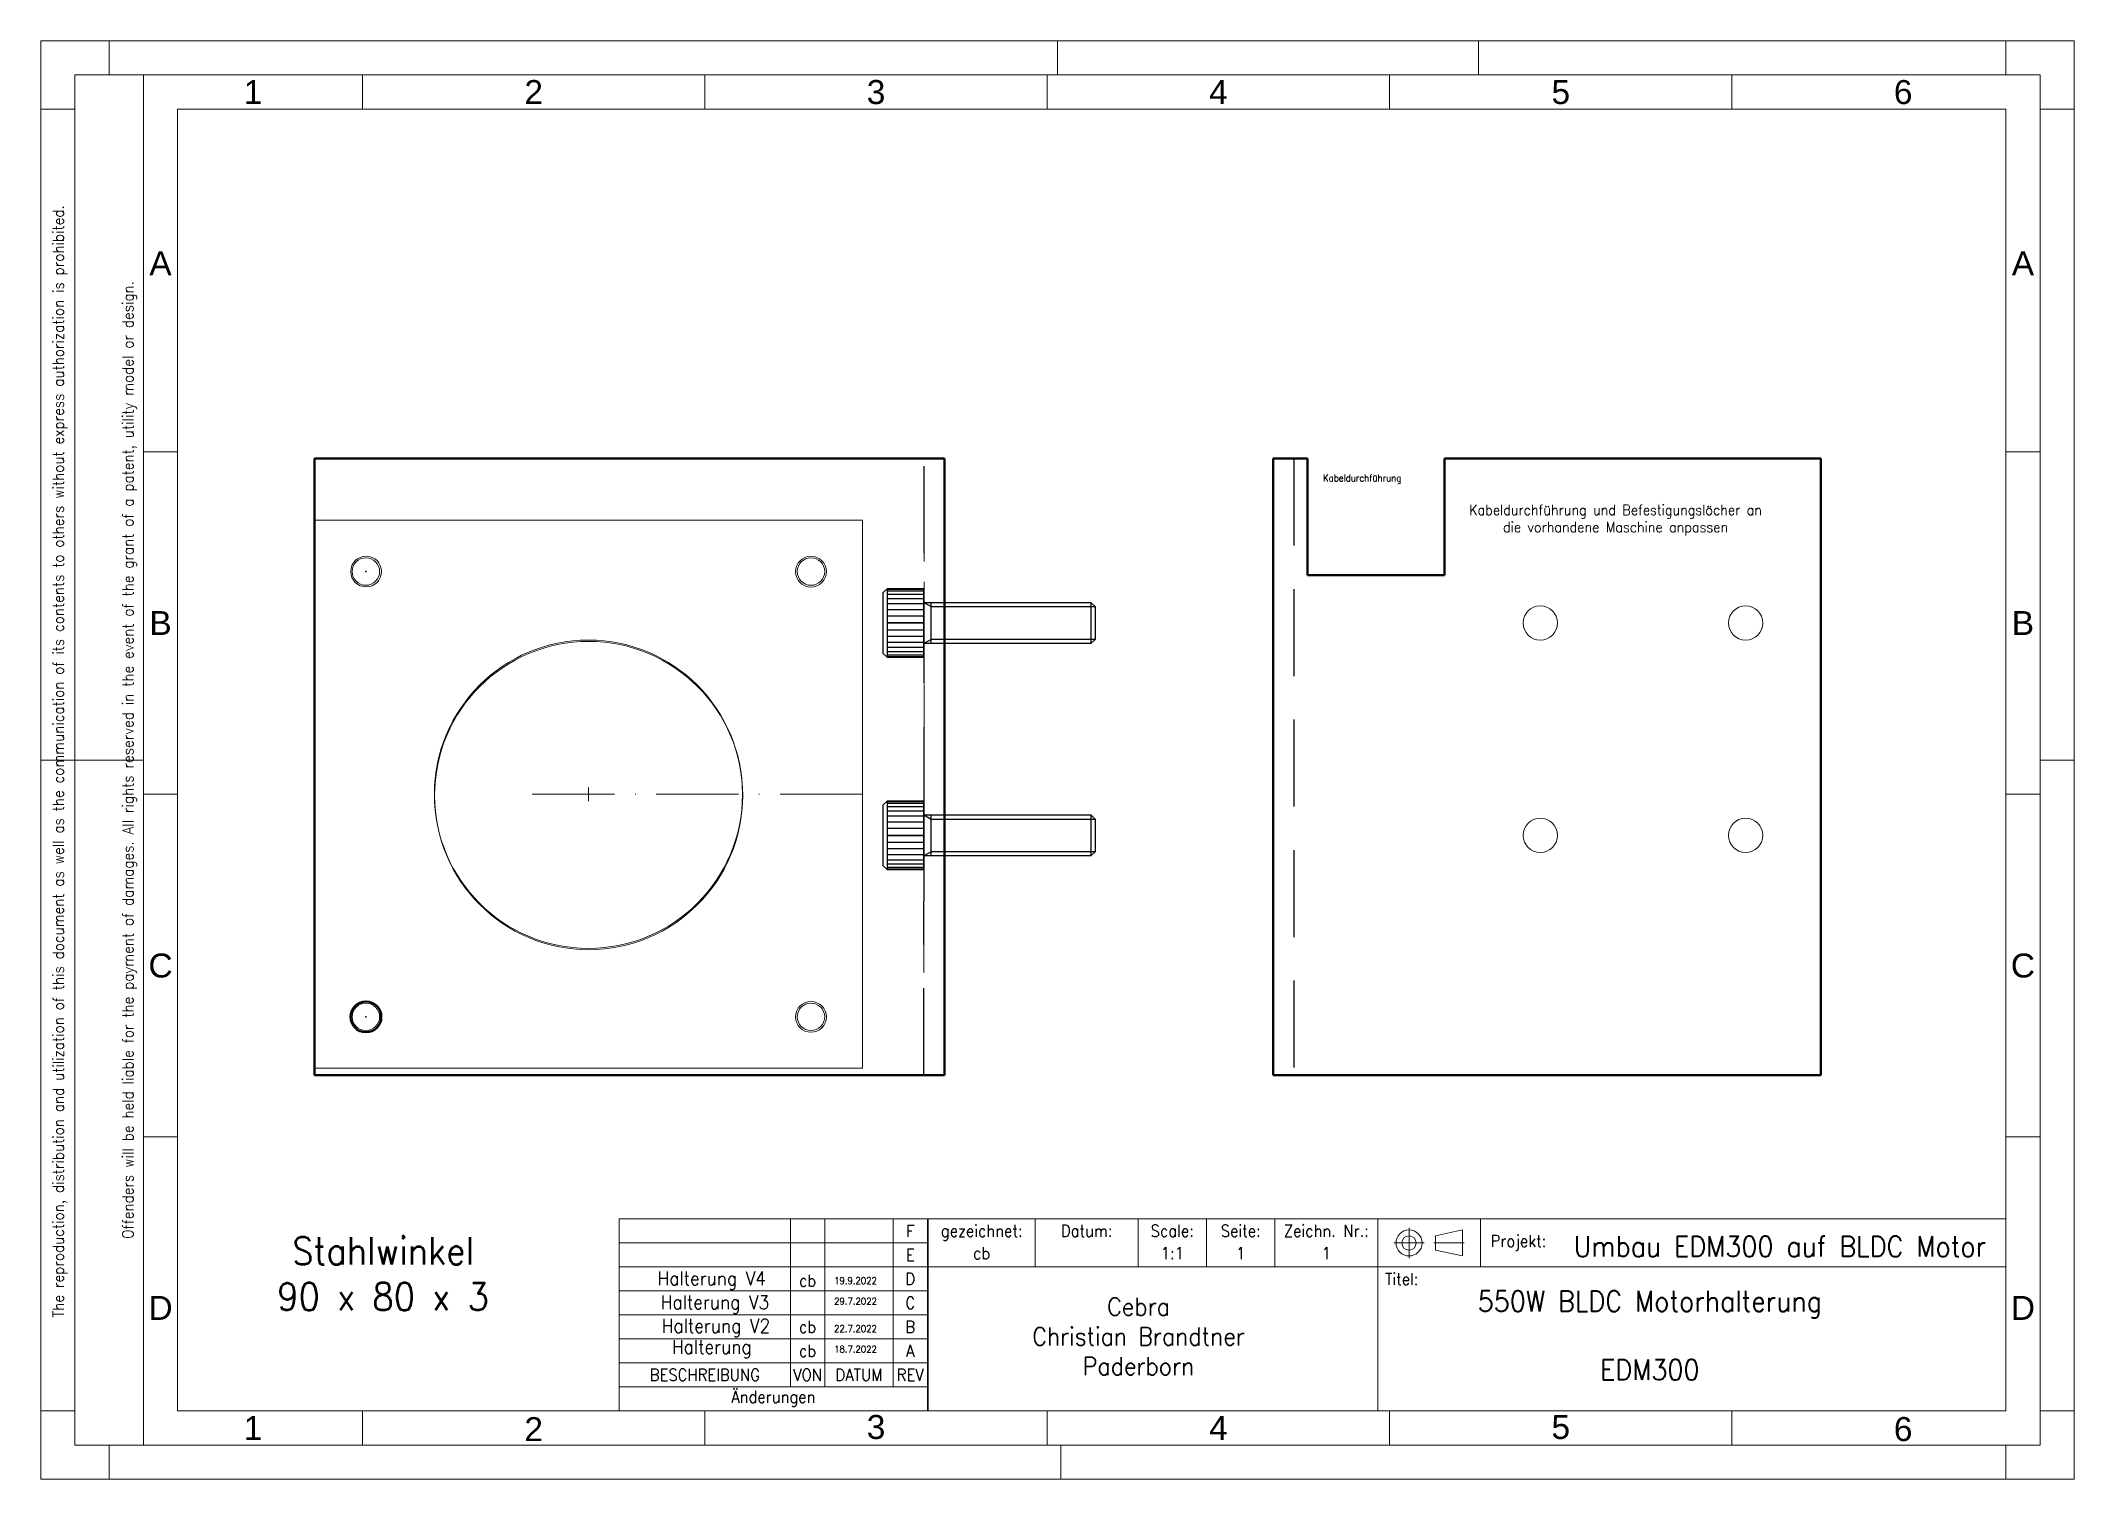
# Model space of a CAD drawing. Header units: millimetres. Extents: x 0 to 297, y -210 to 0.
import ezdxf
from ezdxf.enums import TextEntityAlignment as Align

# ---------------------------------------------------------------- set-up
doc = ezdxf.new("R2010")
doc.units = ezdxf.units.MM
for name, pattern in [('ACAD_ISO02W100', [15, 12, -3]), ('ACAD_ISO10W100', [18, 12, -3, 0, -3]), ('DASHDOT2', [12.7, 6.35, -3.175, 0, -3.175]), ('DASHED', [19.05, 12.7, -6.35])]:
    doc.linetypes.add(name, pattern=pattern)
doc.layers.get('0').update_dxf_attribs({"lineweight": 50, "true_color": 0xffffff})
for name, color, linetype, lineweight, true_color in [('0 ... Verdeckt', 178, 'DASHED', 25, 0x000000), ('9.1 Drawing sheet', 178, 'Continuous', 9, 0x000000), ('Bohrung', 178, 'Continuous', 13, 0x000000), ('Center', 1, 'ACAD_ISO10W100', 5, 0xff0000), ('Hidden', 5, 'ACAD_ISO02W100', 5, 0x0000ff), ('Info', 178, 'Continuous', 13, 0x000000), ('Motor', 30, 'Continuous', 13, 0xff7f00), ('Zeichnungsrahmen', 3, 'Continuous', 5, 0x00ff00)]:
    doc.layers.add(name, color=color, linetype=linetype, lineweight=lineweight, true_color=true_color)
doc.layers.add('NULL', color=4, linetype='Continuous', true_color=0x00ffff)
doc.styles.add('textstyle100', font='Standard')
doc.styles.add('textstyle101', font='Standard')
doc.styles.add('textstyle103', font='Standard')
doc.styles.add('textstyle104', font='Standard')
doc.styles.add('textstyle105', font='Standard')
doc.styles.add('textstyle106', font='Standard')
doc.styles.add('textstyle107', font='Standard')
doc.styles.add('textstyle108', font='Standard')
doc.styles.add('textstyle109', font='Standard')
doc.styles.add('textstyle11', font='Standard')
doc.styles.add('textstyle110', font='Standard')
doc.styles.add('textstyle111', font='Standard')
doc.styles.add('textstyle112', font='Standard')
doc.styles.add('textstyle113', font='Standard')
doc.styles.add('textstyle114', font='Standard')
doc.styles.add('textstyle115', font='Standard')
doc.styles.add('textstyle12', font='Standard')
doc.styles.add('textstyle13', font='Standard')
doc.styles.add('textstyle14', font='Standard')
doc.styles.add('textstyle15', font='Standard')
doc.styles.add('textstyle16', font='Standard')
doc.styles.add('textstyle17', font='Standard')
doc.styles.add('textstyle18', font='Standard')
doc.styles.add('textstyle19', font='Standard')
doc.styles.add('textstyle20', font='Standard')
doc.styles.add('textstyle21', font='Standard')
doc.styles.add('textstyle22', font='Standard')
doc.styles.add('textstyle23', font='Standard')
doc.styles.add('textstyle24', font='Standard')
doc.styles.add('textstyle25', font='')
doc.styles.add('textstyle26', font='')
doc.styles.add('textstyle27', font='')
doc.styles.add('textstyle28', font='')
doc.styles.add('textstyle29', font='')
doc.styles.add('textstyle30', font='')
doc.styles.add('textstyle31', font='')
doc.styles.add('textstyle32', font='')
doc.styles.add('textstyle33', font='')
doc.styles.add('textstyle34', font='')
doc.styles.add('textstyle35', font='')
doc.styles.add('textstyle36', font='')
doc.styles.add('textstyle37', font='')
doc.styles.add('textstyle38', font='')
doc.styles.add('textstyle39', font='')
doc.styles.add('textstyle40', font='')
doc.styles.add('textstyle41', font='')
doc.styles.add('textstyle42', font='')
doc.styles.add('textstyle43', font='')
doc.styles.add('textstyle44', font='')
doc.styles.add('textstyle45', font='standard')
doc.styles.add('textstyle46', font='standard')
doc.styles.add('textstyle47', font='Standard')
doc.styles.add('textstyle48', font='Standard')
doc.styles.add('textstyle49', font='Standard')
doc.styles.add('textstyle50', font='Standard')
doc.styles.add('textstyle51', font='Standard')
doc.styles.add('textstyle52', font='Standard')
doc.styles.add('textstyle53', font='Standard')
doc.styles.add('textstyle54', font='Standard')
doc.styles.add('textstyle55', font='Standard')
doc.styles.add('textstyle56', font='Standard')
doc.styles.add('textstyle57', font='Standard')
doc.styles.add('textstyle58', font='Standard')
doc.styles.add('textstyle59', font='Standard')
doc.styles.add('textstyle60', font='Standard')
doc.styles.add('textstyle61', font='Standard')
doc.styles.add('textstyle62', font='Standard')
doc.styles.add('textstyle63', font='Standard')
doc.styles.add('textstyle64', font='Standard')
doc.styles.add('textstyle65', font='Standard')
doc.styles.add('textstyle66', font='Standard')
doc.styles.add('textstyle67', font='Standard')
doc.styles.add('textstyle68', font='Standard')
doc.styles.add('textstyle69', font='Standard')
doc.styles.add('textstyle70', font='Standard')
doc.styles.add('textstyle71', font='Standard')
doc.styles.add('textstyle72', font='Standard')
doc.styles.add('textstyle73', font='Standard')
doc.styles.add('textstyle74', font='Standard')
doc.styles.add('textstyle75', font='Standard')
doc.styles.add('textstyle76', font='Standard')
doc.styles.add('textstyle77', font='Standard')
doc.styles.add('textstyle78', font='Standard')
doc.styles.add('textstyle80', font='Standard')
doc.styles.add('textstyle83', font='Standard')
doc.styles.add('textstyle97', font='Standard')
doc.styles.get('textstyle25').set_extended_font_data('Arial')
doc.styles.get('textstyle26').set_extended_font_data('Arial')
doc.styles.get('textstyle27').set_extended_font_data('Arial')
doc.styles.get('textstyle28').set_extended_font_data('Arial')
doc.styles.get('textstyle29').set_extended_font_data('Arial')
doc.styles.get('textstyle30').set_extended_font_data('Arial')
doc.styles.get('textstyle31').set_extended_font_data('Arial')
doc.styles.get('textstyle32').set_extended_font_data('Arial')
doc.styles.get('textstyle33').set_extended_font_data('Arial')
doc.styles.get('textstyle34').set_extended_font_data('Arial')
doc.styles.get('textstyle35').set_extended_font_data('Arial')
doc.styles.get('textstyle36').set_extended_font_data('Arial')
doc.styles.get('textstyle37').set_extended_font_data('Arial')
doc.styles.get('textstyle38').set_extended_font_data('Arial')
doc.styles.get('textstyle39').set_extended_font_data('Arial')
doc.styles.get('textstyle40').set_extended_font_data('Arial')
doc.styles.get('textstyle41').set_extended_font_data('Arial')
doc.styles.get('textstyle42').set_extended_font_data('Arial')
doc.styles.get('textstyle43').set_extended_font_data('Arial')
doc.styles.get('textstyle44').set_extended_font_data('Arial')

# ---------------------------------------------------------------- blocks, each defined once
blk = doc.blocks.new('DIN-A4-Zeichnungsrahmen')
at = {"layer": 'Zeichnungsrahmen'}
for p, q in [((0, 210), (297, 210)), ((0, 0), (0, 210)), ((148.5, 205), (148.5, 210)), ((210, 205), (210, 210)), ((297, 210), (297, 0)), ((10, 205), (292, 205)), ((15, 5), (15, 205)), ((47, 200), (47, 205)), ((97, 200), (97, 205)), ((147, 200), (147, 205)), ((197, 200), (197, 205)), ((247, 200), (247, 205)), ((292, 10), (292, 205)), ((5, 200), (5, 10)), ((15.02, 150), (20, 150)), ((291.98, 150), (287, 150)), ((0, 105), (15, 105)), ((292, 105), (297, 105)), ((15.02, 100), (20, 100)), ((291.98, 100), (287, 100)), ((15.02, 50), (20, 50)), ((291.98, 50), (287, 50)), ((47, 10), (47, 5)), ((97, 10), (97, 5)), ((147, 10), (147, 5)), ((197, 10), (197, 5)), ((247, 10), (247, 5)), ((15, 5), (10, 5)), ((15, 5), (292, 5)), ((149, 5), (149, 0)), ((297, 0), (0, 0))]:
    blk.add_line(p, q, dxfattribs=at)
at = {"layer": 'Zeichnungsrahmen', "color": 7, "true_color": 0xffffff}
for p, q in [((297, 205), (297, 190)), ((20, 10), (20, 200)), ((20, 200), (287, 200)), ((287, 200), (287, 10)), ((287, 10), (20, 10))]:
    blk.add_line(p, q, dxfattribs=at)
at = {"layer": 'Zeichnungsrahmen'}
for points in [[(0, 200), (5, 200), (5, 205), (10, 205), (10, 210)], [(297, 200), (292, 200), (292, 205), (287, 205), (287, 210)], [(0, 10), (5, 10), (5, 5), (10, 5), (10, 0)], [(297, 10), (292, 10), (292, 5), (287, 5), (287, 0)]]:
    blk.add_lwpolyline(points, dxfattribs=at)
for s, style, p in [('1', 'textstyle27', (31, 202.5)), ('2', 'textstyle28', (72, 202.5)), ('3', 'textstyle29', (122, 202.5)), ('4', 'textstyle30', (172, 202.5)), ('5', 'textstyle26', (222, 202.5)), ('6', 'textstyle25', (272, 202.5)), ('A', 'textstyle31', (17.5, 177.5)), ('A', 'textstyle35', (289.5, 177.5)), ('B', 'textstyle32', (17.51, 125)), ('B', 'textstyle36', (289.49, 125)), ('C', 'textstyle33', (17.51, 75)), ('C', 'textstyle37', (289.49, 75)), ('D', 'textstyle34', (17.51, 25.02)), ('D', 'textstyle38', (289.49, 25.02)), ('1', 'textstyle41', (31, 7.5)), ('2', 'textstyle42', (72, 7.32)), ('3', 'textstyle43', (122, 7.64)), ('4', 'textstyle44', (172, 7.5)), ('5', 'textstyle40', (222, 7.64)), ('6', 'textstyle39', (272, 7.34))]:
    blk.add_text(s, height=3.5, dxfattribs=dict(at, style=style)).set_placement(p, align=Align.MIDDLE_CENTER)
at = {"layer": 'Zeichnungsrahmen', "char_height": 1.6, "width": 490.6779, "attachment_point": 5, "rotation": 90}
for s, insert, style in [('The reproduction, distribution and utilization of this document as well as the communication of its contents to others without express authorization is prohibited. ', (2.85, 104.79), 'textstyle45'), ('Offenders will be held liable for the payment of damages. All rights reserved in the event of the grant of a patent, utility model or design.', (13, 105), 'textstyle46')]:
    blk.add_mtext(s, dxfattribs=dict(at, insert=insert, style=style))
blk = doc.blocks.new('Logo')
at = {"layer": '9.1 Drawing sheet', "linetype": 'Continuous', "lineweight": 9, "insert": (-112.68, 10.5), "char_height": 2.6073, "width": 144.8522, "attachment_point": 2, "style": 'textstyle76'}
blk.add_mtext('Cebra\\PChristian Brandtner\\PPaderborn', dxfattribs=at)
blk = doc.blocks.new('Title block')
at = {"layer": '9.1 Drawing sheet'}
for p, q in [((-157.41, 28), (0, 28)), ((-157.41, 28), (-157.41, 0)), ((-141.74, 21), (-141.74, 28)), ((-126.74, 21), (-126.74, 28)), ((-116.74, 21), (-116.74, 28)), ((-106.74, 21), (-106.74, 28)), ((-91.74, 21), (-91.74, 28)), ((-76.74, 21), (-76.74, 28)), ((0, 0), (0, 28)), ((-157.41, 21), (0, 21)), ((-91.74, 0), (-91.74, 21)), ((-157.41, 0), (0, 0))]:
    blk.add_line(p, q, dxfattribs=at)
at = {"layer": '9.1 Drawing sheet', "color": 9, "linetype": 'DASHDOT2', "lineweight": 5, "true_color": 0xc0c0c0}
for p, q in [((-89.39, 24.5), (-84.94, 24.5)), ((-87.16, 22.28), (-87.16, 26.72)), ((-83.54, 24.5), (-79.09, 24.5))]:
    blk.add_line(p, q, dxfattribs=at)
at = {"layer": '9.1 Drawing sheet', "color": 9, "linetype": 'Continuous', "lineweight": 9, "true_color": 0xc0c0c0}
for p, q in [((-79.35, 26.4), (-83.28, 25.55)), ((-83.28, 25.55), (-83.28, 23.45)), ((-79.35, 26.4), (-79.35, 22.6)), ((-83.28, 23.45), (-79.35, 22.6))]:
    blk.add_line(p, q, dxfattribs=at)
for radius in [1.9, 1.05]:
    blk.add_circle((-87.16, 24.5), radius, dxfattribs=at)
at = {"layer": '9.1 Drawing sheet', "linetype": 'Continuous', "lineweight": 25}
blk.add_blockref('Logo', (-13.98, 6.01), dxfattribs=at)
at = {"layer": '9.1 Drawing sheet', "linetype": 'Continuous', "lineweight": 9, "width": 96.5681}
for s, insert, char_height, attachment_point, style in [('gezeichnet:', (-149.57, 27.15), 1.7382, 2, 'textstyle12'), ('Datum:', (-134.24, 27.15), 1.738, 2, 'textstyle13'), ('Scale:', (-121.74, 27.15), 1.738, 2, 'textstyle14'), ('Seite:', (-111.74, 27.15), 1.738, 2, 'textstyle15'), ('Zeichn. Nr.:', (-99.24, 27.15), 1.7382, 2, 'textstyle11'), ('Projekt:', (-75.25, 24.5), 1.738, 4, 'textstyle23'), ('Titel:', (-88.23, 20.11), 1.738, 2, 'textstyle24')]:
    blk.add_mtext(s, dxfattribs=dict(at, insert=insert, char_height=char_height, attachment_point=attachment_point, style=style))
at = {"layer": '9.1 Drawing sheet', "linetype": 'Continuous', "lineweight": 0}
for tag, height, style, p in [('5. Designed', 1.74, 'textstyle22', (-149.57, 23)), ('4. Drawing Date', 1.74, 'textstyle21', (-134.24, 23)), ('6. Scale', 1.74, 'textstyle20', (-121.74, 23)), ('7. Sheet', 1.74, 'textstyle19', (-111.74, 23)), ('3. Drawing No.', 1.74, 'textstyle18', (-99.24, 23)), ('2. Title', 2.54, 'textstyle16', (-45.87, 10.5))]:
    blk.add_attdef(tag, text='', height=height, dxfattribs=dict(at, style=style)).set_placement(p, align=Align.MIDDLE_CENTER)
at = {"layer": '9.1 Drawing sheet', "linetype": 'Continuous', "lineweight": 0, "style": 'textstyle17'}
blk.add_attdef('1. Customer/Project', text='', height=1.74, dxfattribs=at).set_placement((-49.84, 24.79), align=Align.MIDDLE_LEFT)
blk = doc.blocks.new('Revision block')
at = {"layer": '9.1 Drawing sheet'}
for p, q in [((-45, 28), (0, 28)), ((-45, 28), (-45, 0)), ((-20, 28), (-20, 3.5)), ((-15, 28), (-15, 3.5)), ((-5, 28), (-5, 3.5)), ((0, 28), (0, 0)), ((-45, 24.5), (0, 24.5)), ((-45, 21), (0, 21)), ((-45, 17.5), (0, 17.5)), ((-45, 14), (0, 14)), ((-45, 10.5), (0, 10.5)), ((-45, 7), (0, 7)), ((-45, 3.5), (0, 3.5)), ((-45, 0), (0, 0))]:
    blk.add_line(p, q, dxfattribs=at)
at = {"layer": '9.1 Drawing sheet', "linetype": 'Continuous', "lineweight": 0, "width": 96.5681, "attachment_point": 5}
for s, insert, char_height, style in [('F', (-2.5, 26.25), 1.74, 'textstyle54'), ('E', (-2.5, 22.75), 1.74, 'textstyle53'), ('D', (-2.5, 19.25), 1.74, 'textstyle52'), ('C', (-2.5, 15.75), 1.74, 'textstyle51'), ('B', (-2.5, 12.25), 1.74, 'textstyle50'), ('A', (-2.5, 8.75), 1.74, 'textstyle49'), ('BESCHREIBUNG', (-32.5, 5.25), 1.7382, 'textstyle67'), ('VON', (-17.5, 5.25), 1.738, 'textstyle69'), ('DATUM', (-10, 5.25), 1.738, 'textstyle71'), ('REV', (-2.5, 5.25), 1.738, 'textstyle73'), ('Änderungen', (-22.5, 1.75), 1.738, 'textstyle65')]:
    blk.add_mtext(s, dxfattribs=dict(at, insert=insert, char_height=char_height, style=style))
at = {"layer": '9.1 Drawing sheet', "linetype": 'Continuous', "lineweight": 0}
for tag, style, p in [('9.7 Rev."F" Discript.', 'textstyle75', (-43.35, 26.25)), ('9.4 Rev."E" Discript.', 'textstyle70', (-43.35, 22.75)), ('9.1 Rev."D" Discript.', 'textstyle64', (-43.35, 19.25)), ('7. Rev."C" Discript.', 'textstyle61', (-43.35, 15.75)), ('4. Rev."B" Discript.', 'textstyle58', (-43.35, 12.25)), ('1. Rev."A" Discript.', 'textstyle55', (-43.35, 8.75))]:
    blk.add_attdef(tag, text='', height=1.74, dxfattribs=dict(at, style=style)).set_placement(p, align=Align.MIDDLE_LEFT)
for tag, style, p in [('9.8 Rev."F" by', 'textstyle47', (-17.5, 26.25)), ('9.9 Rev."F" Date', 'textstyle48', (-10, 26.25)), ('9.5 Rev."E" by', 'textstyle72', (-17.5, 22.75)), ('9.6 Rev."E" Date', 'textstyle74', (-10, 22.75)), ('9.2 Rev."D" by', 'textstyle66', (-17.5, 19.25)), ('9.3 Rev."D" Date', 'textstyle68', (-10, 19.25)), ('8. Rev."C" by', 'textstyle62', (-17.5, 15.75)), ('9. Rev."C" Date', 'textstyle63', (-10, 15.75)), ('5. Rev."B" by', 'textstyle59', (-17.5, 12.25)), ('6. Rev."B" Date', 'textstyle60', (-10, 12.25)), ('2. Rev."A" by', 'textstyle56', (-17.5, 8.75)), ('3. Rev."A" Date', 'textstyle57', (-10, 8.75))]:
    blk.add_attdef(tag, text='', height=1.74, dxfattribs=dict(at, style=style)).set_placement(p, align=Align.MIDDLE_CENTER)
blk = doc.blocks.new('BLDC_Motor')
at = {"layer": 'Center'}
for p, q in [((40, 0), (40, 50)), ((39, 40), (41, 40))]:
    blk.add_line(p, q, dxfattribs=at)
at = {"layer": 'Motor'}
for p, q in [((0, 80), (0, 0)), ((80, 80), (0, 80)), ((80, 0), (80, 80)), ((0, 0), (80, 0))]:
    blk.add_line(p, q, dxfattribs=at)
for centre, radius in [((7.5, 72.5), 2), ((72.5, 72.5), 2), ((40, 40), 22.5), ((7.5, 7.5), 2), ((72.5, 7.5), 2)]:
    blk.add_circle(centre, radius, dxfattribs=at)
blk = doc.blocks.new('M6x25_DIN912_f')
at = {"layer": 'NULL', "color": 4, "linetype": 'Continuous', "true_color": 0x00ffff}
for p, q in [((-4.4, 6), (-5, 5.4)), ((4.4, 6), (-4.4, 6)), ((5, 5.4), (4.4, 6)), ((-5, 5.4), (-5, 0)), ((5, 0), (5, 5.4)), ((-5, 0), (5, 0)), ((-3, -24.3865), (-3, 0)), ((3, 0), (3, -24.3865)), ((-3, -1.062613), (3, -1.062613)), ((-2.3865, -25), (-3, -24.3865)), ((3, -24.3865), (-3, -24.3865)), ((2.3865, -25), (-2.3865, -25)), ((3, -24.3865), (2.3865, -25))]:
    blk.add_line(p, q, dxfattribs=at)
at = {"layer": 'NULL', "color": 2, "linetype": 'Continuous', "true_color": 0xffff00}
for p, q in [((5, 5.4), (-5, 5.4)), ((-4.910937, 5.4), (-4.910937, 0)), ((-4.631315, 5.4), (-4.631315, 0)), ((-4.17182, 5.4), (-4.17182, 0)), ((-3.550296, 5.4), (-3.550296, 0)), ((-2.790883, 5.4), (-2.790883, 0)), ((-1.923077, 5.4), (-1.923077, 0)), ((-0.980581, 5.4), (-0.980581, 0)), ((0, 0), (0, 5.4)), ((0, 5.4), (0, 0)), ((0.980581, 0), (0.980581, 5.4)), ((1.923077, 0), (1.923077, 5.4)), ((2.790883, 0), (2.790883, 5.4)), ((3.550296, 0), (3.550296, 5.4)), ((4.17182, 0), (4.17182, 5.4)), ((4.631315, 0), (4.631315, 5.4)), ((4.910937, 0), (4.910937, 5.4)), ((-2.3865, -1.062613), (-3, 0)), ((3, 0), (2.3865, -1.062613)), ((-2.3865, -25), (-2.3865, -1.062613)), ((2.3865, -1.062613), (2.3865, -25))]:
    blk.add_line(p, q, dxfattribs=at)

msp = doc.modelspace()

# ---------------------------------------------------------------- linework, layer by layer
for p, q in [((132, -61), (40, -61)), ((40, -61), (40, -151)), ((132, -151), (132, -61)), ((180, -61), (180, -151)), ((180, -61), (185, -61)), ((185, -78), (185, -61)), ((260, -61), (205, -61)), ((205, -78), (205, -61)), ((260, -151), (260, -61)), ((185, -78), (205, -78)), ((40, -151), (132, -151)), ((180, -151), (260, -151))]:
    msp.add_line(p, q)
msp.add_circle((47.5, -142.5), 2.25)
at = {"layer": '0 ... Verdeckt'}
for p, q in [((129, -151), (129.01, -61)), ((183, -61), (183, -151))]:
    msp.add_line(p, q, dxfattribs=at)
at = {"layer": 'Bohrung'}
for centre, radius in [((47.53, -77.49), 2.25), ((112.5, -77.5), 2.25), ((219, -85), 2.5), ((249, -85), 2.5), ((80.03, -110.19), 22.5), ((219, -116), 2.5), ((249, -116), 2.5), ((112.5, -142.5), 2.25)]:
    msp.add_circle(centre, radius, dxfattribs=at)
at = {"layer": 'Center'}
for p, q in [((47.4, -77.5), (47.6, -77.5)), ((47.5, -77.4), (47.5, -77.6)), ((47.6, -77.5), (47.6, -77.5)), ((80, -110), (80, -110.4)), ((47.4, -142.5), (47.6, -142.5)), ((47.5, -142.4), (47.5, -142.6)), ((47.6, -142.5), (47.6, -142.5))]:
    msp.add_line(p, q, dxfattribs=at)
at = {"layer": 'Hidden'}
msp.add_line((129, -151), (129.01, -61), dxfattribs=at)

# ---------------------------------------------------------------- block references
msp.add_blockref('DIN-A4-Zeichnungsrahmen', (0, -210))
at = {"rotation": 90}
msp.add_blockref('BLDC_Motor', (120, -150), dxfattribs=at)
ref = msp.add_blockref('Revision block', (129.5, -200))
ref.add_attrib('2. Rev."A" by', 'cb', dxfattribs={"layer": 'Info', "height": 1.738, "style": 'textstyle97'}).set_placement((112, -191.25), align=Align.MIDDLE_CENTER)
ref.add_attrib('5. Rev."B" by', 'cb', dxfattribs={"layer": 'Info', "height": 1.738, "style": 'textstyle100'}).set_placement((112, -187.75), align=Align.MIDDLE_CENTER)
ref.add_attrib('5. Rev."B" by', 'cb', dxfattribs={"layer": 'Info', "height": 1.738, "style": 'textstyle101'}).set_placement((112, -181), align=Align.MIDDLE_CENTER)
ref = msp.add_blockref('Title block', (287, -200))
ref.add_attrib('7. Sheet', '1', dxfattribs={"layer": 'Info', "height": 1.74, "style": 'textstyle77'}).set_placement((175.26, -177), align=Align.MIDDLE_CENTER)
ref.add_attrib('6. Scale', '1:1', dxfattribs={"layer": 'Info', "height": 1.738, "style": 'textstyle78'}).set_placement((165.26, -177), align=Align.MIDDLE_CENTER)
ref.add_attrib('5. Designed', 'cb', dxfattribs={"layer": 'Info', "height": 1.738, "style": 'textstyle80'}).set_placement((137.43, -177), align=Align.MIDDLE_CENTER)
ref.add_attrib('3. Drawing No.', '1', dxfattribs={"layer": 'Info', "height": 1.74, "style": 'textstyle83'}).set_placement((187.76, -177), align=Align.MIDDLE_CENTER)
at = {"layer": 'Bohrung', "rotation": 90}
for p in [(129, -85), (129, -116)]:
    msp.add_blockref('M6x25_DIN912_f', p, dxfattribs=at)

# ---------------------------------------------------------------- texts
at = {"layer": 'Info', "attachment_point": 5}
for s, insert, char_height, style in [('\\c0;Kabeldurchführung', (193, -64), 1, 'textstyle109'), ('\\c0;\\H1.5;Kabeldurchführung und Befestigungslöcher an\\Pdie vorhandene Maschine anpassen', (230, -70), 1, 'textstyle110'), ('\\c0;\\H4;Stahlwinkel \\P90 x 80 x 3', (50, -180), 1, 'textstyle115'), ('\\c0;Umbau EDM300 auf BLDC Motor', (254, -176), 3, 'textstyle104'), ('\\c0;Halterung V4', (98, -181), 2, 'textstyle114'), ('\\c0;19.9.2022', (119, -181), 1, 'textstyle108'), ('\\c0;Halterung V3', (98.47, -184.49), 2, 'textstyle113'), ('\\c0;29.7.2022', (119, -184), 1, 'textstyle107'), ('\\c0;550W BLDC Motorhalterung\\P\\PEDM300', (235, -189), 3, 'textstyle103'), ('\\c0;Halterung V2', (98.61, -187.93), 2, 'textstyle112'), ('\\c0;Halterung', (98, -191), 2, 'textstyle111'), ('\\c0;22.7.2022', (119, -188), 1, 'textstyle106'), ('\\c0;18.7.2022', (119, -191), 1, 'textstyle105')]:
    msp.add_mtext(s, dxfattribs=dict(at, insert=insert, char_height=char_height, style=style))

doc.saveas('drawing.dxf')
